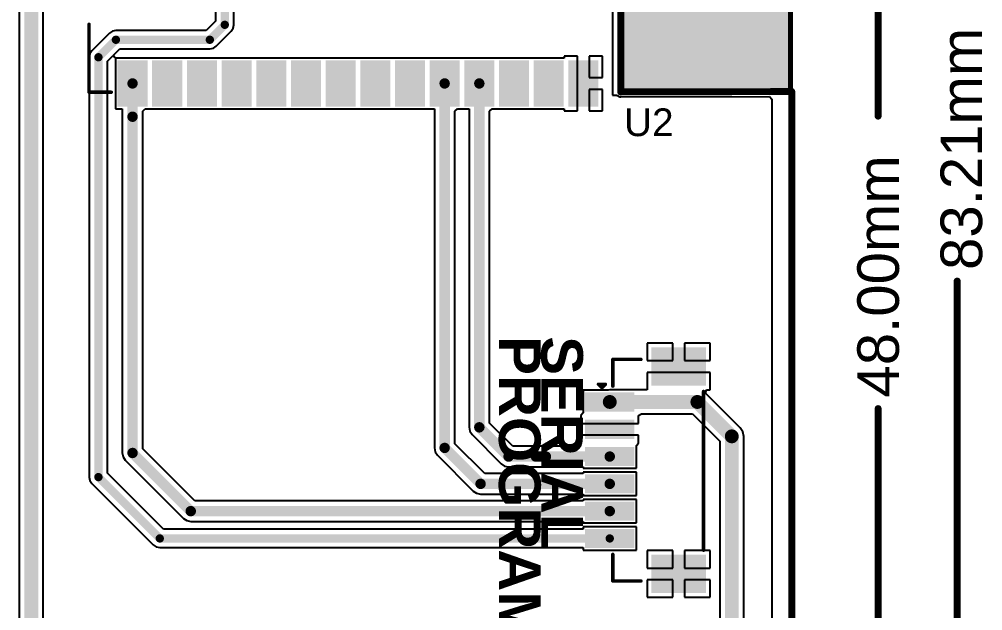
# Model space of a CAD drawing. Header units: inches. Extents: x -5 to 433, y -20 to 71.
# Drawn here: x 56.71 to 91.99, y 11.39 to 33.06 of the extents above; entities that cross this region are included whole.
import ezdxf

# ---------------------------------------------------------------- set-up
doc = ezdxf.new("R2010")
doc.units = ezdxf.units.IN
for name, color, linetype in [('Board Outline', 216, 'Continuous'), ('Deimensions', 6, 'Continuous'), ('Keep-Out Layer', 6, 'Continuous'), ('Multi-Layer', 9, 'Continuous'), ('Top Layer', 1, 'Continuous'), ('Top Overlay', 2, 'Continuous'), ('Top Paste', 8, 'Continuous'), ('Top Solder', 216, 'Continuous')]:
    doc.layers.add(name, color=color, linetype=linetype)
doc.styles.add('Arial', font='', dxfattribs={"height": 0.2})
doc.styles.add('Arial_Bold', font='', dxfattribs={"height": 0.2})
doc.styles.get('Arial').set_extended_font_data('Arial')
doc.styles.get('Arial_Bold').set_extended_font_data('Arial', bold=True)

msp = doc.modelspace()

# ---------------------------------------------------------------- hatches: boundary and pattern name
at = {"layer": 'Keep-Out Layer'}
msp.add_hatch(color=6, dxfattribs=at).paths.add_polyline_path([(78.77543299999999, 48.50129238), (78.77543299999999, 30.41649238), (84.871433, 30.41649238), (84.871433, 48.50129238)])
at = {"layer": 'Top Layer'}
for points in [[(61.30840037, 31.45859977), (61.30840037, 29.95860023), (60.40839963, 29.95860023), (60.40839963, 31.45859977)], [(62.57840037, 31.45859977), (62.57840037, 29.95860023), (61.67839962999999, 29.95860023), (61.67839962999999, 31.45859977)], [(63.84840036999999, 31.45859977), (63.84840036999999, 29.95860023), (62.94839963, 29.95860023), (62.94839963, 31.45859977)], [(65.11840037, 31.45859977), (65.11840037, 29.95860023), (64.21839963, 29.95860023), (64.21839963, 31.45859977)], [(66.38840037, 31.45859977), (66.38840037, 29.95860023), (65.48839962999999, 29.95860023), (65.48839962999999, 31.45859977)], [(67.65840037, 31.45859977), (67.65840037, 29.95860023), (66.75839963, 29.95860023), (66.75839963, 31.45859977)], [(68.92840036999999, 31.45859977), (68.92840036999999, 29.95860023), (68.02839963, 29.95860023), (68.02839963, 31.45859977)], [(70.19840036999999, 31.45859977), (70.19840036999999, 29.95860023), (69.29839963, 29.95860023), (69.29839963, 31.45859977)], [(71.46840037, 31.45859977), (71.46840037, 29.95860023), (70.56839963, 29.95860023), (70.56839963, 31.45859977)], [(72.73840037, 31.45859977), (72.73840037, 29.95860023), (71.83839963, 29.95860023), (71.83839963, 31.45859977)], [(74.00840037, 31.45859977), (74.00840037, 29.95860023), (73.10839963, 29.95860023), (73.10839963, 31.45859977)], [(75.27840037, 31.45859977), (75.27840037, 29.95860023), (74.37839962999999, 29.95860023), (74.37839962999999, 31.45859977)], [(76.54840037, 31.45859977), (76.54840037, 29.95860023), (75.64839963, 29.95860023), (75.64839963, 31.45859977)], [(77.81840036999999, 31.45859977), (77.81840036999999, 29.95860023), (76.91839963, 29.95860023), (76.91839963, 31.45859977)], [(81.76015525, 20.93940059), (81.76015525, 19.73940045), (79.96015631, 19.73940045), (79.96015631, 20.93940059)], [(79.13515669, 19.28940008), (79.13515669, 18.78940108), (77.53515734999999, 18.78940108), (77.53515734999999, 19.28940008)], [(79.13515669, 18.28939954), (79.13515669, 17.78940054), (77.53515734999999, 17.78940054), (77.53515734999999, 18.28939954)], [(79.13515669, 17.289399), (79.13515669, 16.7894), (77.53515734999999, 16.7894), (77.53515734999999, 17.289399)], [(79.13515669, 16.289401), (79.13515669, 15.789402), (77.53515734999999, 15.789402), (77.53515734999999, 16.289401)], [(79.13515669, 15.28940046), (79.13515669, 14.78940146), (77.53515734999999, 14.78940146), (77.53515734999999, 15.28940046)], [(79.13515669, 14.28939992), (79.13515669, 13.78940092), (77.53515734999999, 13.78940092), (77.53515734999999, 14.28939992)], [(81.76015525, 13.33940055), (81.76015525, 12.13940041), (79.96015631, 12.13940041), (79.96015631, 13.33940055)]]:
    msp.add_hatch(color=1, dxfattribs=at).paths.add_polyline_path(points)
at = {"layer": 'Top Overlay'}
for points in [[(81.69636442, 34.9371158), (81.69636442, 32.39711579999999), (82.22976442, 32.39711579999999), (82.22976442, 34.9371158)], [(81.69636442, 32.39711579999999), (84.23636442, 32.39711579999999), (84.23636442, 32.9305158), (81.69636442, 32.9305158)]]:
    msp.add_hatch(color=2, dxfattribs=at).paths.add_polyline_path(points)
at = {"layer": 'Top Paste'}
for points in [[(61.30840037, 31.45859977), (61.30840037, 29.95860023), (60.40839963, 29.95860023), (60.40839963, 31.45859977)], [(62.57840037, 31.45859977), (62.57840037, 29.95860023), (61.67839962999999, 29.95860023), (61.67839962999999, 31.45859977)], [(63.84840036999999, 31.45859977), (63.84840036999999, 29.95860023), (62.94839963, 29.95860023), (62.94839963, 31.45859977)], [(65.11840037, 31.45859977), (65.11840037, 29.95860023), (64.21839963, 29.95860023), (64.21839963, 31.45859977)], [(66.38840037, 31.45859977), (66.38840037, 29.95860023), (65.48839962999999, 29.95860023), (65.48839962999999, 31.45859977)], [(67.65840037, 31.45859977), (67.65840037, 29.95860023), (66.75839963, 29.95860023), (66.75839963, 31.45859977)], [(68.92840036999999, 31.45859977), (68.92840036999999, 29.95860023), (68.02839963, 29.95860023), (68.02839963, 31.45859977)], [(70.19840036999999, 31.45859977), (70.19840036999999, 29.95860023), (69.29839963, 29.95860023), (69.29839963, 31.45859977)], [(71.46840037, 31.45859977), (71.46840037, 29.95860023), (70.56839963, 29.95860023), (70.56839963, 31.45859977)], [(72.73840037, 31.45859977), (72.73840037, 29.95860023), (71.83839963, 29.95860023), (71.83839963, 31.45859977)], [(74.00840037, 31.45859977), (74.00840037, 29.95860023), (73.10839963, 29.95860023), (73.10839963, 31.45859977)], [(75.27840037, 31.45859977), (75.27840037, 29.95860023), (74.37839962999999, 29.95860023), (74.37839962999999, 31.45859977)], [(76.54840037, 31.45859977), (76.54840037, 29.95860023), (75.64839963, 29.95860023), (75.64839963, 31.45859977)], [(77.81840036999999, 31.45859977), (77.81840036999999, 29.95860023), (76.91839963, 29.95860023), (76.91839963, 31.45859977)], [(81.76015525, 20.93940059), (81.76015525, 19.73940045), (79.96015631, 19.73940045), (79.96015631, 20.93940059)], [(79.13515669, 19.28940008), (79.13515669, 18.78940108), (77.53515734999999, 18.78940108), (77.53515734999999, 19.28940008)], [(79.13515669, 18.28939954), (79.13515669, 17.78940054), (77.53515734999999, 17.78940054), (77.53515734999999, 18.28939954)], [(79.13515669, 17.289399), (79.13515669, 16.7894), (77.53515734999999, 16.7894), (77.53515734999999, 17.289399)], [(79.13515669, 16.289401), (79.13515669, 15.789402), (77.53515734999999, 15.789402), (77.53515734999999, 16.289401)], [(79.13515669, 15.28940046), (79.13515669, 14.78940146), (77.53515734999999, 14.78940146), (77.53515734999999, 15.28940046)], [(79.13515669, 14.28939992), (79.13515669, 13.78940092), (77.53515734999999, 13.78940092), (77.53515734999999, 14.28939992)], [(81.76015525, 13.33940055), (81.76015525, 12.13940041), (79.96015631, 12.13940041), (79.96015631, 13.33940055)]]:
    msp.add_hatch(color=8, dxfattribs=at).paths.add_polyline_path(points)
at = {"layer": 'Top Solder'}
for points in [[(61.41000037, 31.56019977), (61.41000037, 29.85700023), (60.30679963, 29.85700023), (60.30679963, 31.56019977)], [(62.68000036999999, 31.56019977), (62.68000036999999, 29.85700023), (61.57679963, 29.85700023), (61.57679963, 31.56019977)], [(63.95000036999999, 31.56019977), (63.95000036999999, 29.85700023), (62.84679963, 29.85700023), (62.84679963, 31.56019977)], [(65.22000037, 31.56019977), (65.22000037, 29.85700023), (64.11679963, 29.85700023), (64.11679963, 31.56019977)], [(66.49000036999999, 31.56019977), (66.49000036999999, 29.85700023), (65.38679962999998, 29.85700023), (65.38679962999998, 31.56019977)], [(67.76000037, 31.56019977), (67.76000037, 29.85700023), (66.65679963, 29.85700023), (66.65679963, 31.56019977)], [(69.03000037, 31.56019977), (69.03000037, 29.85700023), (67.92679962999999, 29.85700023), (67.92679962999999, 31.56019977)], [(70.30000036999999, 31.56019977), (70.30000036999999, 29.85700023), (69.19679963, 29.85700023), (69.19679963, 31.56019977)], [(71.57000037, 31.56019977), (71.57000037, 29.85700023), (70.46679963, 29.85700023), (70.46679963, 31.56019977)], [(72.84000037, 31.56019977), (72.84000037, 29.85700023), (71.73679963, 29.85700023), (71.73679963, 31.56019977)], [(74.11000037, 31.56019977), (74.11000037, 29.85700023), (73.00679963, 29.85700023), (73.00679963, 31.56019977)], [(75.38000036999999, 31.56019977), (75.38000036999999, 29.85700023), (74.27679963, 29.85700023), (74.27679963, 31.56019977)], [(76.65000036999999, 31.56019977), (76.65000036999999, 29.85700023), (75.54679963, 29.85700023), (75.54679963, 31.56019977)], [(77.92000037, 31.56019977), (77.92000037, 29.85700023), (76.81679962999999, 29.85700023), (76.81679962999999, 31.56019977)], [(81.86175524999999, 21.04100059), (81.86175524999999, 19.63780045), (79.85855631, 19.63780045), (79.85855631, 21.04100059)], [(79.23675668999999, 19.39100008), (79.23675668999999, 18.68780108), (77.43355734999999, 18.68780108), (77.43355734999999, 19.39100008)], [(79.23675668999999, 18.39099954), (79.23675668999999, 17.68780054), (77.43355734999999, 17.68780054), (77.43355734999999, 18.39099954)], [(79.23675668999999, 17.390999), (79.23675668999999, 16.6878), (77.43355734999999, 16.6878), (77.43355734999999, 17.390999)], [(79.23675668999999, 16.391001), (79.23675668999999, 15.687802), (77.43355734999999, 15.687802), (77.43355734999999, 16.391001)], [(79.23675668999999, 15.39100046), (79.23675668999999, 14.68780146), (77.43355734999999, 14.68780146), (77.43355734999999, 15.39100046)], [(79.23675668999999, 14.39099992), (79.23675668999999, 13.68780092), (77.43355734999999, 13.68780092), (77.43355734999999, 14.39099992)], [(81.86175524999999, 13.44100055), (81.86175524999999, 12.03780041), (79.85855631, 12.03780041), (79.85855631, 13.44100055)]]:
    msp.add_hatch(color=216, dxfattribs=at).paths.add_polyline_path(points)

# ---------------------------------------------------------------- linework, layer by layer
at = {"layer": 'Board Outline'}
for points in [[(78.74, 30.39272305999999, 0.254, 0.254, 0), (78.74, 48.53272234, 0.254, 0.254, 0)], [(78.74, 30.39905528, 0.254, 0.254, 0), (84.999957, 30.41005094, 0.254, 0.254, 0)], [(84.99995192, 30.41035066, 0.254, 0.254, 0), (84.99995953999999, 0.54372002, 0.254, 0.254, 0)]]:
    msp.add_lwpolyline(points, format="xyseb", dxfattribs=at)
for points in [[(78.6765, 30.39905528, 0.127, 0.127, 1), (78.8035, 30.39905528, 0.127, 0.127, 1)], [(78.6765, 30.39272305999999, 0.127, 0.127, 1), (78.8035, 30.39272305999999, 0.127, 0.127, 1)], [(84.93645192, 30.41035066, 0.127, 0.127, 1), (85.06345191999999, 30.41035066, 0.127, 0.127, 1)], [(84.93645699999999, 30.41005094, 0.127, 0.127, 1), (85.063457, 30.41005094, 0.127, 0.127, 1)]]:
    msp.add_lwpolyline(points, format="xyseb", close=True, dxfattribs=at)
at = {"layer": 'Deimensions'}
for points in [[(88.1634, 29.51159706, 0.254, 0.254, 0), (88.1634, 48.543718, 0.254, 0.254, 0)], [(91.059, -12.50003088, 0.254, 0.254, 0), (91.059, 23.46954412, 0.254, 0.254, 0)], [(88.1634, 0.54372002, 0.254, 0.254, 0), (88.1634, 18.796, 0.254, 0.254, 0)]]:
    msp.add_lwpolyline(points, format="xyseb", dxfattribs=at)
for points in [[(88.0999, 29.51159706, 0.127, 0.127, 1), (88.2269, 29.51159706, 0.127, 0.127, 1)], [(90.99549999999999, 23.46954412, 0.127, 0.127, 1), (91.12249999999999, 23.46954412, 0.127, 0.127, 1)], [(88.0999, 18.796, 0.127, 0.127, 1), (88.2269, 18.796, 0.127, 0.127, 1)]]:
    msp.add_lwpolyline(points, format="xyseb", close=True, dxfattribs=at)
at = {"layer": 'Multi-Layer'}
for p, q in [((78.73999745999998, 30.3971071), (78.74, 48.5327198)), ((84.9999697, 48.543718), (84.9999697, 30.41073674)), ((84.9999697, 30.41073674), (78.73999745999998, 30.3971071))]:
    msp.add_line(p, q, dxfattribs=at)
at = {"layer": 'Top Layer'}
for p, q in [((78.4352, 46.70354134), (78.4352, 30.2768)), ((56.70974434, 45.05960254), (56.70973925999999, 0.88364314)), ((57.59025566, 0.7012812999999999), (57.59026074, 44.87724069999999)), ((63.89993061999999, 42.7228), (63.89993061999999, 32.99625099999999)), ((64.57326938, 32.85679738), (64.57326938, 42.58334637999999)), ((63.89993061999999, 32.99625099999999), (63.549149, 32.64546938)), ((64.54764078, 32.72795842), (64.57326938, 32.85679738)), ((60.01053784, 32.5468615), (59.37033846, 31.90666212)), ((60.11976038, 32.61984078), (60.01053784, 32.5468615)), ((60.24859934, 32.64546938), (60.11976038, 32.61984078)), ((63.549149, 32.64546938), (60.24859934, 32.64546938)), ((63.92666412, 32.0707385), (64.4746615, 32.61873588)), ((64.4746615, 32.61873588), (64.54764078, 32.72795842)), ((59.29735917999999, 31.79743958), (59.27173058, 31.66860062)), ((59.37033846, 31.90666212), (59.29735917999999, 31.79743958)), ((60.14306234, 31.72714), (60.38805296, 31.97213062)), ((60.38805296, 31.97213062), (63.68860262, 31.97213062)), ((63.68860262, 31.97213062), (63.81744157999999, 31.99775922)), ((63.81744157999999, 31.99775922), (63.92666412, 32.0707385)), ((59.27173058, 31.66860062), (59.27173058, 16.28680258)), ((59.94506933999999, 31.529147), (60.13985939999999, 31.72393706)), ((59.94506933999999, 16.4262562), (59.94506933999999, 31.529147)), ((60.13985939999999, 31.72393706), (60.2306009, 31.63507262)), ((60.23192677999999, 31.63639849999999), (60.14306234, 31.72714)), ((60.2306009, 31.63507262), (60.2306009, 29.7808015)), ((61.37359836, 31.63639849999999), (60.23192677999999, 31.63639849999999)), ((61.50060089999999, 31.63640104), (61.37359836, 31.63639849999999)), ((61.61320163999999, 31.63639849999999), (61.50060089999999, 31.63640104)), ((62.64359836, 31.63639849999999), (61.61320163999999, 31.63639849999999)), ((62.7706009, 31.63640104), (62.64359836, 31.63639849999999)), ((62.88320164, 31.63639849999999), (62.7706009, 31.63640104)), ((63.91359835999999, 31.63639849999999), (62.88320164, 31.63639849999999)), ((64.0406009, 31.63640104), (63.91359835999999, 31.63639849999999)), ((64.15320163999999, 31.63639849999999), (64.0406009, 31.63640104)), ((65.18359836, 31.63639849999999), (64.15320163999999, 31.63639849999999)), ((65.3106009, 31.63640104), (65.18359836, 31.63639849999999)), ((65.42320163999999, 31.63639849999999), (65.3106009, 31.63640104)), ((66.45359836, 31.63639849999999), (65.42320163999999, 31.63639849999999)), ((66.5806009, 31.63640104), (66.45359836, 31.63639849999999)), ((66.69320164, 31.63639849999999), (66.5806009, 31.63640104)), ((67.72359836, 31.63639849999999), (66.69320164, 31.63639849999999)), ((67.85060089999999, 31.63640104), (67.72359836, 31.63639849999999)), ((67.96320164, 31.63639849999999), (67.85060089999999, 31.63640104)), ((68.99359836, 31.63639849999999), (67.96320164, 31.63639849999999)), ((69.1206009, 31.63640104), (68.99359836, 31.63639849999999)), ((69.23320164, 31.63639849999999), (69.1206009, 31.63640104)), ((70.26359835999999, 31.63639849999999), (69.23320164, 31.63639849999999)), ((70.3906009, 31.63640104), (70.26359835999999, 31.63639849999999)), ((70.50320164, 31.63639849999999), (70.3906009, 31.63640104)), ((71.53359836, 31.63639849999999), (70.50320164, 31.63639849999999)), ((71.66060089999999, 31.63640104), (71.53359836, 31.63639849999999)), ((71.77320164, 31.63639849999999), (71.66060089999999, 31.63640104)), ((72.80359836, 31.63639849999999), (71.77320164, 31.63639849999999)), ((72.9306009, 31.63640104), (72.80359836, 31.63639849999999)), ((73.04320163999999, 31.63639849999999), (72.9306009, 31.63640104)), ((74.07359836, 31.63639849999999), (73.04320163999999, 31.63639849999999)), ((74.2006009, 31.63640104), (74.07359836, 31.63639849999999)), ((74.31320163999999, 31.63639849999999), (74.2006009, 31.63640104)), ((75.34359836, 31.63639849999999), (74.31320163999999, 31.63639849999999)), ((75.4706009, 31.63640104), (75.34359836, 31.63639849999999)), ((75.58320164, 31.63639849999999), (75.4706009, 31.63640104)), ((76.66440089999999, 31.63639849999999), (75.58320164, 31.63639849999999)), ((77.15249745999999, 31.7125985), (76.66440089999999, 31.7125985)), ((76.66440089999999, 31.7125985), (76.66440089999999, 31.63639849999999)), ((77.15249745999999, 30.70859746), (77.15249745999999, 31.7125985)), ((78.0723991, 31.7125985), (77.58429746, 31.7125985)), ((77.58429746, 31.7125985), (77.58429746, 30.92449746)), ((78.0723991, 30.92449746), (78.0723991, 31.7125985)), ((77.15249745999999, 29.7046015), (77.15249745999999, 30.70859746)), ((77.58429746, 30.92449746), (78.0723991, 30.92449746)), ((78.0723991, 30.49269746), (77.58429746, 30.49269746)), ((77.58429746, 30.49269746), (77.58429746, 29.7046015)), ((78.0723991, 29.7046015), (78.0723991, 30.49269746)), ((78.4352, 30.2768), (78.60654586, 30.2768)), ((78.60654586, 30.2768), (78.61181128, 30.26892092)), ((78.61181128, 30.26892092), (78.61198146, 30.26880662)), ((78.61198146, 30.26880662), (78.61209321999999, 30.26864152)), ((78.61209321999999, 30.26864152), (78.64098571999999, 30.24942642)), ((78.64098571999999, 30.24942642), (78.67062498, 30.22962458)), ((78.67062498, 30.22962458), (78.67082563999999, 30.22958394)), ((78.67082563999999, 30.22958394), (78.67099074, 30.22947472)), ((78.67099074, 30.22947472), (78.70530867999999, 30.22272594)), ((78.70530867999999, 30.22272594), (78.73999745999998, 30.21582476)), ((78.73999745999998, 30.21582476), (78.74019557999999, 30.21586286)), ((78.74019557999999, 30.21586286), (78.7403937, 30.21582476)), ((78.7403937, 30.21582476), (84.18646104, 30.22768402)), ((84.18646104, 30.22768402), (84.27636179999999, 30.1379763)), ((84.27636179999999, 30.1379763), (84.27636179999999, 0.65840102)), ((60.2306009, 29.7808015), (60.48288385999999, 29.7808015)), ((60.48288385999999, 29.7808015), (60.48288385999999, 29.4894)), ((61.23391613999999, 29.69099726), (61.32372038, 29.7808015)), ((61.23391613999999, 29.4894), (61.23391613999999, 29.69099726)), ((61.32372038, 29.7808015), (61.4861991, 29.78079896)), ((61.4861991, 29.78079896), (61.61320163999999, 29.7808015)), ((61.61320163999999, 29.7808015), (62.64359836, 29.7808015)), ((62.64359836, 29.7808015), (62.7561991, 29.78079896)), ((62.7561991, 29.78079896), (62.88320164, 29.7808015)), ((62.88320164, 29.7808015), (63.91359835999999, 29.7808015)), ((63.91359835999999, 29.7808015), (64.02619909999999, 29.78079896)), ((64.02619909999999, 29.78079896), (64.15320163999999, 29.7808015)), ((64.15320163999999, 29.7808015), (65.18359836, 29.7808015)), ((65.18359836, 29.7808015), (65.2961991, 29.78079896)), ((65.2961991, 29.78079896), (65.42320163999999, 29.7808015)), ((65.42320163999999, 29.7808015), (66.45359836, 29.7808015)), ((66.45359836, 29.7808015), (66.56619909999999, 29.78079896)), ((66.56619909999999, 29.78079896), (66.69320164, 29.7808015)), ((66.69320164, 29.7808015), (67.72359836, 29.7808015)), ((67.72359836, 29.7808015), (67.8361991, 29.78079896)), ((67.8361991, 29.78079896), (67.96320164, 29.7808015)), ((67.96320164, 29.7808015), (68.99359836, 29.7808015)), ((68.99359836, 29.7808015), (69.1061991, 29.78079896)), ((69.1061991, 29.78079896), (69.23320164, 29.7808015)), ((69.23320164, 29.7808015), (70.26359835999999, 29.7808015)), ((70.26359835999999, 29.7808015), (70.3761991, 29.78079896)), ((70.3761991, 29.78079896), (70.50320164, 29.7808015)), ((70.50320164, 29.7808015), (71.53359836, 29.7808015)), ((71.53359836, 29.7808015), (71.6461991, 29.78079896)), ((71.6461991, 29.78079896), (71.77320164, 29.7808015)), ((71.77320164, 29.7808015), (71.91288386, 29.7808015)), ((71.91288386, 29.7808015), (71.91288386, 17.35555076)), ((72.66391614, 29.69099726), (72.75372037999999, 29.7808015)), ((72.66391614, 17.51109274), (72.66391614, 29.69099726)), ((72.75372037999999, 29.7808015), (72.9161991, 29.78079896)), ((72.9161991, 29.78079896), (73.04320163999999, 29.7808015)), ((73.04320163999999, 29.7808015), (73.18288385999999, 29.7808015)), ((73.18288385999999, 29.7808015), (73.18288385999999, 18.1102)), ((73.93391614, 29.69099726), (74.02372038, 29.7808015)), ((73.93391614, 18.26574198), (73.93391614, 29.69099726)), ((74.02372038, 29.7808015), (74.1861991, 29.78079896)), ((74.1861991, 29.78079896), (74.31320163999999, 29.7808015)), ((74.31320163999999, 29.7808015), (75.34359836, 29.7808015)), ((75.34359836, 29.7808015), (75.45619909999999, 29.78079896)), ((75.45619909999999, 29.78079896), (75.58320164, 29.7808015)), ((75.58320164, 29.7808015), (76.66440089999999, 29.7808015)), ((76.66440089999999, 29.7808015), (76.66440089999999, 29.7046015)), ((76.66440089999999, 29.7046015), (77.15249745999999, 29.7046015)), ((77.58429746, 29.7046015), (78.0723991, 29.7046015)), ((60.48288385999999, 29.4894), (60.48288385999999, 17.1704)), ((61.23391613999999, 17.32594198), (61.23391613999999, 29.4894)), ((80.64425578, 21.19339932), (79.70615758, 21.19339932)), ((79.70615758, 21.19339932), (79.70615758, 20.55530052)), ((80.64425578, 20.55530052), (80.64425578, 21.19339932)), ((82.01415398, 21.19339932), (81.07605578, 21.19339932)), ((81.07605578, 21.19339932), (81.07605578, 20.55530052)), ((82.01415398, 20.55530052), (82.01415398, 21.19339932)), ((79.70615758, 20.55530052), (80.64425578, 20.55530052)), ((81.07605578, 20.55530052), (82.01415398, 20.55530052)), ((79.70615758, 20.12350052), (79.70615504, 19.48540426)), ((80.86015578, 20.12350052), (79.70615758, 20.12350052)), ((82.01415398, 20.12350052), (80.86015578, 20.12350052)), ((82.01415398, 19.48540172), (82.01415398, 20.12350052)), ((77.35735861999999, 19.46720008), (77.35735607999999, 18.63883496)), ((78.27252315999999, 19.46720008), (77.35735861999999, 19.46720008)), ((78.33515702, 19.47965878), (78.27252315999999, 19.46720008)), ((79.58153502, 19.47965878), (78.33515702, 19.47965878)), ((79.70615504, 19.48540426), (79.58153502, 19.47965878)), ((81.8444007, 19.35840172), (81.88292487999999, 19.48540172)), ((81.88292487999999, 19.48540172), (82.01415398, 19.48540172)), ((81.85590943999999, 19.3507106), (81.8444007, 19.35840172)), ((83.11531002, 18.09131002), (81.85590943999999, 19.3507106)), ((77.35735607999999, 18.63883496), (77.28115607999999, 18.54339954)), ((77.28115607999999, 18.54339954), (77.28115862, 18.51616312)), ((77.28115862, 18.51616312), (77.28115862, 18.25530004)), ((79.38915542, 18.47213984), (79.38915795999999, 18.543397)), ((79.38915542, 18.25530004), (79.38915542, 18.47213984)), ((79.38915795999999, 18.543397), (79.49306682, 18.59914238)), ((79.49306682, 18.59914238), (81.36223758, 18.59914238)), ((81.36223758, 18.59914238), (82.3637418, 17.59763816)), ((73.18288385999999, 18.1102), (73.21146902, 17.96649696)), ((74.78474247999999, 17.41491564), (73.93391614, 18.26574198)), ((77.28115862, 18.25530004), (78.33515702, 18.25530004)), ((78.33515702, 18.25530004), (79.38915542, 18.25530004)), ((83.21074544, 17.94848074), (83.11531002, 18.09131002)), ((73.21146902, 17.96649696), (73.29287094, 17.84467094)), ((73.29287094, 17.84467094), (74.36367144, 16.77387044)), ((78.33515702, 17.82350004), (77.28115862, 17.82350004)), ((77.28115862, 17.82350004), (77.28115862, 17.5626395)), ((79.38915542, 17.82350004), (78.33515702, 17.82350004)), ((79.38915542, 17.56263696), (79.38915542, 17.82350004)), ((83.24425819999999, 17.78), (83.21074544, 17.94848074)), ((83.24425819999999, 8.667696659999999), (83.24425819999999, 17.78)), ((63.1449461, 15.41491456), (61.23391613999999, 17.32594198)), ((71.91288386, 17.35555076), (71.94146902, 17.21184772)), ((73.76009378, 16.41491764), (72.66391614, 17.51109274)), ((77.26542839999999, 17.41491564), (74.78474247999999, 17.41491564)), ((77.28115607999999, 17.53540054), (77.26542839999999, 17.41491564)), ((77.28115862, 17.5626395), (77.28115607999999, 17.53540054)), ((79.31295542, 16.6116), (79.31295795999999, 17.43996512)), ((79.31295795999999, 17.43996512), (79.38915795999999, 17.53540054)), ((79.38915795999999, 17.53540054), (79.38915542, 17.56263696)), ((82.3637418, 17.59763816), (82.3637418, 8.8500585)), ((60.48288385999999, 17.1704), (60.51146902, 17.02669696)), ((60.51146902, 17.02669696), (60.59287094, 16.90487094)), ((71.94146902, 17.21184772), (72.02287094, 17.0900217)), ((72.02287094, 17.0900217), (73.3390202, 15.7738699)), ((60.59287094, 16.90487094), (62.72386997999999, 14.77386936)), ((74.36367144, 16.77387044), (74.48549745999999, 16.69246852)), ((74.48549745999999, 16.69246852), (74.6292005, 16.66388336)), ((74.6292005, 16.66388336), (77.35735861999999, 16.66388336)), ((77.35735861999999, 16.66388336), (77.35735861999999, 16.6116)), ((77.35735861999999, 16.6116), (79.31295542, 16.6116)), ((59.27173058, 16.28680258), (59.29735917999999, 16.15796362)), ((61.99525827999999, 14.37606726), (59.94506933999999, 16.4262562)), ((77.35735861999999, 16.41491764), (73.76009378, 16.41491764)), ((79.31295542, 16.467201), (77.35735861999999, 16.467201)), ((77.35735861999999, 16.467201), (77.35735861999999, 16.41491764)), ((79.31295542, 15.611602), (79.31295542, 16.467201)), ((59.29735917999999, 16.15796362), (59.37033846, 16.04874108)), ((59.37033846, 16.04874108), (61.61774316, 13.80133638)), ((73.3390202, 15.7738699), (73.46084622, 15.69247052)), ((73.46084622, 15.69247052), (73.60454926, 15.66388536)), ((73.60454926, 15.66388536), (77.35735861999999, 15.66388536)), ((77.35735861999999, 15.66388536), (77.35735861999999, 15.611602)), ((77.35735861999999, 15.611602), (79.31295542, 15.611602)), ((77.35735861999999, 15.4149171), (63.1449461, 15.41491456)), ((79.31295542, 15.46720046), (77.35735861999999, 15.46720046)), ((77.35735861999999, 15.46720046), (77.35735861999999, 15.4149171)), ((79.31295542, 14.61160146), (79.31295542, 15.46720046)), ((62.72386997999999, 14.77386936), (62.845696, 14.69246744)), ((62.845696, 14.69246744), (62.98939904, 14.66388228)), ((62.98939904, 14.66388228), (77.35735861999999, 14.66388482)), ((77.35735861999999, 14.66388482), (77.35735861999999, 14.61160146)), ((77.35735861999999, 14.61160146), (79.31295542, 14.61160146)), ((79.31295542, 14.46719992), (77.35735861999999, 14.46719992)), ((77.35735861999999, 14.46719992), (77.35735861999999, 14.37606726)), ((79.31295542, 13.61160092), (79.31295542, 14.46719992)), ((77.35735861999999, 14.37606726), (61.99525827999999, 14.37606726)), ((61.61774316, 13.80133638), (61.72696569999999, 13.7283571)), ((61.72696569999999, 13.7283571), (61.85580466, 13.7027285)), ((61.85580466, 13.7027285), (77.35735861999999, 13.7027285)), ((77.35735861999999, 13.7027285), (77.35735861999999, 13.61160092)), ((77.35735861999999, 13.61160092), (79.31295542, 13.61160092)), ((80.64425578, 13.59339928), (79.70615758, 13.59339928)), ((79.70615758, 13.59339928), (79.70615758, 12.95530048)), ((80.64425578, 12.95530048), (80.64425578, 13.59339928)), ((82.01415398, 13.59339928), (81.07605578, 13.59339928)), ((81.07605578, 13.59339928), (81.07605578, 12.95530048)), ((82.01415398, 12.95530048), (82.01415398, 13.59339928)), ((79.70615758, 12.95530048), (80.64425578, 12.95530048)), ((81.07605578, 12.95530048), (82.01415398, 12.95530048)), ((80.64425578, 12.52350048), (79.70615758, 12.52350048)), ((79.70615758, 12.52350048), (79.70615758, 11.88540168)), ((80.64425578, 11.88540168), (80.64425578, 12.52350048)), ((82.01415398, 12.52350048), (81.07605578, 12.52350048)), ((81.07605578, 12.52350048), (81.07605578, 11.88540168)), ((82.01415398, 11.88540168), (82.01415398, 12.52350048)), ((79.70615758, 11.88540168), (80.64425578, 11.88540168)), ((81.07605578, 11.88540168), (82.01415398, 11.88540168))]:
    msp.add_line(p, q, dxfattribs=at)
for points in [[(57.14999746, 0.7012812999999999, 0.508, 0.508, 0), (57.15000254, 45.05960254, 0.508, 0.508, 0)], [(64.2366, 32.85679738, 0.3048, 0.3048, 0), (64.2366, 42.7228, 0.3048, 0.3048, 0)], [(63.68860262, 32.3088, 0.3048, 0.3048, 0), (64.2366, 32.85679738, 0.3048, 0.3048, 0)], [(59.60839996, 31.66860062, 0.3048, 0.3048, 0), (60.24859934, 32.3088, 0.3048, 0.3048, 0)], [(60.24859934, 32.3088, 0.3048, 0.3048, 0), (63.68860262, 32.3088, 0.3048, 0.3048, 0)], [(59.60839996, 16.28680258, 0.3048, 0.3048, 0), (59.60839996, 31.66860062, 0.3048, 0.3048, 0)], [(60.8584, 29.4894, 0.3809999999999999, 0.3809999999999999, 0), (60.8584, 30.7086, 0.3809999999999999, 0.3809999999999999, 0)], [(72.2884, 17.35555076, 0.3809999999999999, 0.3809999999999999, 0), (72.2884, 30.7086, 0.3809999999999999, 0.3809999999999999, 0)], [(73.55839999999999, 18.1102, 0.3809999999999999, 0.3809999999999999, 0), (73.55839999999999, 30.7086, 0.3809999999999999, 0.3809999999999999, 0)], [(60.8584, 17.1704, 0.3809999999999999, 0.3809999999999999, 0), (60.8584, 29.4894, 0.3809999999999999, 0.3809999999999999, 0)], [(78.33515702, 19.03940058, 0.508, 0.508, 0), (81.54459942, 19.03940058, 0.508, 0.508, 0)], [(81.54459942, 19.03940058, 0.508, 0.508, 0), (82.80399999999999, 17.78, 0.508, 0.508, 0)], [(73.55839999999999, 18.1102, 0.3809999999999999, 0.3809999999999999, 0), (74.6292005, 17.0393995, 0.3809999999999999, 0.3809999999999999, 0)], [(82.80399999999999, 8.667696659999999, 0.508, 0.508, 0), (82.80399999999999, 17.78, 0.508, 0.508, 0)], [(60.8584, 17.1704, 0.3809999999999999, 0.3809999999999999, 0), (62.98940158, 15.03939842, 0.3809999999999999, 0.3809999999999999, 0)], [(72.2884, 17.35555076, 0.3809999999999999, 0.3809999999999999, 0), (73.60454926, 16.0394015, 0.3809999999999999, 0.3809999999999999, 0)], [(74.6292005, 17.0393995, 0.3809999999999999, 0.3809999999999999, 0), (75.6288556, 17.0393995, 0.3809999999999999, 0.3809999999999999, 0)], [(75.6288556, 17.0393995, 0.3809999999999999, 0.3809999999999999, 0), (75.99694477999999, 17.0393995, 0.3809999999999999, 0.3809999999999999, 0)], [(75.99694477999999, 17.0393995, 0.3809999999999999, 0.3809999999999999, 0), (78.33515702, 17.0393995, 0.3809999999999999, 0.3809999999999999, 0)], [(59.60839996, 16.28680258, 0.3048, 0.3048, 0), (61.85580466, 14.03939788, 0.3048, 0.3048, 0)], [(73.60454926, 16.0394015, 0.3809999999999999, 0.3809999999999999, 0), (78.33515702, 16.0394015, 0.3809999999999999, 0.3809999999999999, 0)], [(62.98939904, 15.03939842, 0.3809999999999999, 0.3809999999999999, 0), (78.33515702, 15.03940096, 0.3809999999999999, 0.3809999999999999, 0)], [(61.85580466, 14.03939788, 0.3048, 0.3048, 0), (78.33515447999999, 14.03939788, 0.3048, 0.3048, 0)], [(78.33515447999999, 14.03939788, 0.3048, 0.3048, 0), (78.33515702, 14.03940042, 0.3048, 0.3048, 0)]]:
    msp.add_lwpolyline(points, format="xyseb", dxfattribs=at)
for points in [[(64.1604, 32.85679738, 0.1524, 0.1524, 1), (64.3128, 32.85679738, 0.1524, 0.1524, 1)], [(64.1604, 32.85679738, 0.1524, 0.1524, 1), (64.3128, 32.85679738, 0.1524, 0.1524, 1)], [(60.17239933999999, 32.3088, 0.1524, 0.1524, 1), (60.32479934, 32.3088, 0.1524, 0.1524, 1)], [(60.17239933999999, 32.3088, 0.1524, 0.1524, 1), (60.32479934, 32.3088, 0.1524, 0.1524, 1)], [(63.61240261999999, 32.3088, 0.1524, 0.1524, 1), (63.76480262, 32.3088, 0.1524, 0.1524, 1)], [(63.61240261999999, 32.3088, 0.1524, 0.1524, 1), (63.76480262, 32.3088, 0.1524, 0.1524, 1)], [(59.53219996, 31.66860062, 0.1524, 0.1524, 1), (59.68459995999999, 31.66860062, 0.1524, 0.1524, 1)], [(59.53219996, 31.66860062, 0.1524, 0.1524, 1), (59.68459995999999, 31.66860062, 0.1524, 0.1524, 1)], [(60.76315, 30.7086, 0.1905, 0.1905, 1), (60.95365, 30.7086, 0.1905, 0.1905, 1)], [(72.19314999999999, 30.7086, 0.1905, 0.1905, 1), (72.38364999999999, 30.7086, 0.1905, 0.1905, 1)], [(73.46315, 30.7086, 0.1905, 0.1905, 1), (73.65365, 30.7086, 0.1905, 0.1905, 1)], [(60.76315, 29.4894, 0.1905, 0.1905, 1), (60.95365, 29.4894, 0.1905, 0.1905, 1)], [(60.76315, 29.4894, 0.1905, 0.1905, 1), (60.95365, 29.4894, 0.1905, 0.1905, 1)], [(78.20815701999999, 19.03940058, 0.254, 0.254, 1), (78.46215701999999, 19.03940058, 0.254, 0.254, 1)], [(81.41759942, 19.03940058, 0.254, 0.254, 1), (81.67159941999999, 19.03940058, 0.254, 0.254, 1)], [(81.41759942, 19.03940058, 0.254, 0.254, 1), (81.67159941999999, 19.03940058, 0.254, 0.254, 1)], [(73.46315, 18.1102, 0.1905, 0.1905, 1), (73.65365, 18.1102, 0.1905, 0.1905, 1)], [(73.46315, 18.1102, 0.1905, 0.1905, 1), (73.65365, 18.1102, 0.1905, 0.1905, 1)], [(82.67699999999999, 17.78, 0.254, 0.254, 1), (82.931, 17.78, 0.254, 0.254, 1)], [(82.67699999999999, 17.78, 0.254, 0.254, 1), (82.931, 17.78, 0.254, 0.254, 1)], [(60.76315, 17.1704, 0.1905, 0.1905, 1), (60.95365, 17.1704, 0.1905, 0.1905, 1)], [(60.76315, 17.1704, 0.1905, 0.1905, 1), (60.95365, 17.1704, 0.1905, 0.1905, 1)], [(72.19314999999999, 17.35555076, 0.1905, 0.1905, 1), (72.38364999999999, 17.35555076, 0.1905, 0.1905, 1)], [(72.19314999999999, 17.35555076, 0.1905, 0.1905, 1), (72.38364999999999, 17.35555076, 0.1905, 0.1905, 1)], [(74.53395049999999, 17.0393995, 0.1905, 0.1905, 1), (74.7244505, 17.0393995, 0.1905, 0.1905, 1)], [(74.53395049999999, 17.0393995, 0.1905, 0.1905, 1), (74.7244505, 17.0393995, 0.1905, 0.1905, 1)], [(75.5336056, 17.0393995, 0.1905, 0.1905, 1), (75.72410559999999, 17.0393995, 0.1905, 0.1905, 1)], [(75.5336056, 17.0393995, 0.1905, 0.1905, 1), (75.72410559999999, 17.0393995, 0.1905, 0.1905, 1)], [(75.90169477999999, 17.0393995, 0.1905, 0.1905, 1), (76.09219478, 17.0393995, 0.1905, 0.1905, 1)], [(75.90169477999999, 17.0393995, 0.1905, 0.1905, 1), (76.09219478, 17.0393995, 0.1905, 0.1905, 1)], [(78.23990701999999, 17.0393995, 0.1905, 0.1905, 1), (78.43040701999999, 17.0393995, 0.1905, 0.1905, 1)], [(59.53219996, 16.28680258, 0.1524, 0.1524, 1), (59.68459995999999, 16.28680258, 0.1524, 0.1524, 1)], [(59.53219996, 16.28680258, 0.1524, 0.1524, 1), (59.68459995999999, 16.28680258, 0.1524, 0.1524, 1)], [(73.50929925999999, 16.0394015, 0.1905, 0.1905, 1), (73.69979926, 16.0394015, 0.1905, 0.1905, 1)], [(73.50929925999999, 16.0394015, 0.1905, 0.1905, 1), (73.69979926, 16.0394015, 0.1905, 0.1905, 1)], [(78.23990701999999, 16.0394015, 0.1905, 0.1905, 1), (78.43040701999999, 16.0394015, 0.1905, 0.1905, 1)], [(62.89414903999999, 15.03939842, 0.1905, 0.1905, 1), (63.08464904, 15.03939842, 0.1905, 0.1905, 1)], [(62.89415157999999, 15.03939842, 0.1905, 0.1905, 1), (63.08465158, 15.03939842, 0.1905, 0.1905, 1)], [(78.23990701999999, 15.03940096, 0.1905, 0.1905, 1), (78.43040701999999, 15.03940096, 0.1905, 0.1905, 1)], [(61.77960465999999, 14.03939788, 0.1524, 0.1524, 1), (61.93200466, 14.03939788, 0.1524, 0.1524, 1)], [(61.77960465999999, 14.03939788, 0.1524, 0.1524, 1), (61.93200466, 14.03939788, 0.1524, 0.1524, 1)], [(78.25895448, 14.03939788, 0.1524, 0.1524, 1), (78.41135448, 14.03939788, 0.1524, 0.1524, 1)], [(78.25895448, 14.03939788, 0.1524, 0.1524, 1), (78.41135448, 14.03939788, 0.1524, 0.1524, 1)], [(78.25895702, 14.03940042, 0.1524, 0.1524, 1), (78.41135702, 14.03940042, 0.1524, 0.1524, 1)]]:
    msp.add_lwpolyline(points, format="xyseb", close=True, dxfattribs=at)
at = {"layer": 'Top Overlay'}
for points in [[(78.73240032, 48.55420058, 0.127, 0.127, 0), (78.73240286000001, 30.37279422, 0.127, 0.127, 0)], [(84.92240063999999, 48.55420058, 0.127, 0.127, 0), (84.92240317999999, 30.36759738, 0.127, 0.127, 0)], [(59.26619846, 30.38679978, 0.127, 0.127, 0), (59.26619846, 32.87599977999999, 0.127, 0.127, 0)], [(59.26619846, 30.38679978, 0.127, 0.127, 0), (60.07899845999999, 30.38679978, 0.127, 0.127, 0)], [(78.73240286000001, 30.36759738, 0.127, 0.127, 0), (84.92240317999999, 30.36759738, 0.127, 0.127, 0)], [(78.44765616, 19.61980328, 0.127, 0.127, 0), (78.44765616, 20.59860244, 0.127, 0.127, 0)], [(78.44765616, 20.59860244, 0.127, 0.127, 0), (79.47725532, 20.59860244, 0.127, 0.127, 0)], [(77.9212564, 19.68900304, 0.127, 0.127, 0), (78.1752564, 19.68900304, 0.127, 0.127, 0)], [(77.9212564, 19.68900304, 0.127, 0.127, 0), (78.0482564, 19.56200304, 0.127, 0.127, 0)], [(78.0482564, 19.56200304, 0.127, 0.127, 0), (78.1752564, 19.68900304, 0.127, 0.127, 0)], [(81.770855, 13.60720164, 0.127, 0.127, 0), (81.770855, 19.42380164, 0.127, 0.127, 0)], [(78.44765616, 12.48019856, 0.127, 0.127, 0), (78.44765616, 13.45899772, 0.127, 0.127, 0)], [(78.44765616, 12.48019856, 0.127, 0.127, 0), (79.47725532, 12.48019856, 0.127, 0.127, 0)]]:
    msp.add_lwpolyline(points, format="xyseb", dxfattribs=at)
for points in [[(59.23444846, 32.87599977999999, 0.0635, 0.0635, 1), (59.29794846, 32.87599977999999, 0.0635, 0.0635, 1)], [(59.23444846, 30.38679978, 0.0635, 0.0635, 1), (59.29794846, 30.38679978, 0.0635, 0.0635, 1)], [(59.23444846, 30.38679978, 0.0635, 0.0635, 1), (59.29794846, 30.38679978, 0.0635, 0.0635, 1)], [(60.04724845999999, 30.38679978, 0.0635, 0.0635, 1), (60.11074846, 30.38679978, 0.0635, 0.0635, 1)], [(78.70065285999999, 30.37279422, 0.0635, 0.0635, 1), (78.76415286, 30.37279422, 0.0635, 0.0635, 1)], [(78.70065285999999, 30.36759738, 0.0635, 0.0635, 1), (78.76415286, 30.36759738, 0.0635, 0.0635, 1)], [(84.89065318, 30.36759738, 0.0635, 0.0635, 1), (84.95415317999999, 30.36759738, 0.0635, 0.0635, 1)], [(84.89065318, 30.36759738, 0.0635, 0.0635, 1), (84.95415317999999, 30.36759738, 0.0635, 0.0635, 1)], [(78.41590616, 20.59860244, 0.0635, 0.0635, 1), (78.47940616, 20.59860244, 0.0635, 0.0635, 1)], [(78.41590616, 20.59860244, 0.0635, 0.0635, 1), (78.47940616, 20.59860244, 0.0635, 0.0635, 1)], [(79.44550532, 20.59860244, 0.0635, 0.0635, 1), (79.50900532, 20.59860244, 0.0635, 0.0635, 1)], [(77.8895064, 19.68900304, 0.0635, 0.0635, 1), (77.95300639999999, 19.68900304, 0.0635, 0.0635, 1)], [(77.8895064, 19.68900304, 0.0635, 0.0635, 1), (77.95300639999999, 19.68900304, 0.0635, 0.0635, 1)], [(78.0165064, 19.56200304, 0.0635, 0.0635, 1), (78.08000639999999, 19.56200304, 0.0635, 0.0635, 1)], [(78.0165064, 19.56200304, 0.0635, 0.0635, 1), (78.08000639999999, 19.56200304, 0.0635, 0.0635, 1)], [(78.14350639999999, 19.68900304, 0.0635, 0.0635, 1), (78.2070064, 19.68900304, 0.0635, 0.0635, 1)], [(78.14350639999999, 19.68900304, 0.0635, 0.0635, 1), (78.2070064, 19.68900304, 0.0635, 0.0635, 1)], [(78.41590616, 19.61980328, 0.0635, 0.0635, 1), (78.47940616, 19.61980328, 0.0635, 0.0635, 1)], [(81.739105, 19.42380164, 0.0635, 0.0635, 1), (81.802605, 19.42380164, 0.0635, 0.0635, 1)], [(78.41590616, 13.45899772, 0.0635, 0.0635, 1), (78.47940616, 13.45899772, 0.0635, 0.0635, 1)], [(81.739105, 13.60720164, 0.0635, 0.0635, 1), (81.802605, 13.60720164, 0.0635, 0.0635, 1)], [(78.41590616, 12.48019856, 0.0635, 0.0635, 1), (78.47940616, 12.48019856, 0.0635, 0.0635, 1)], [(78.41590616, 12.48019856, 0.0635, 0.0635, 1), (78.47940616, 12.48019856, 0.0635, 0.0635, 1)], [(79.44550532, 12.48019856, 0.0635, 0.0635, 1), (79.50900532, 12.48019856, 0.0635, 0.0635, 1)]]:
    msp.add_lwpolyline(points, format="xyseb", close=True, dxfattribs=at)

# ---------------------------------------------------------------- texts
at = {"layer": 'Deimensions', "style": 'Arial'}
for s, p in [('83.21mm', (91.97315361999999, 23.87594412)), ('48.00mm', (88.9254, 19.2024))]:
    msp.add_text(s, height=1.524, rotation=90, dxfattribs=at).set_placement(p)
at = {"layer": 'Top Overlay', "style": 'Arial'}
msp.add_text('U2', height=1.016, dxfattribs=at).set_placement((78.8588085, 28.7783651))
at = {"layer": 'Top Overlay', "style": 'Arial_Bold'}
for s, p in [('PROGRAMING', (74.27788294, 21.44690402)), ('SERIAL', (75.82728293999999, 21.4468837))]:
    msp.add_text(s, height=1.524, rotation=270, dxfattribs=at).set_placement(p)

doc.saveas('drawing.dxf')
